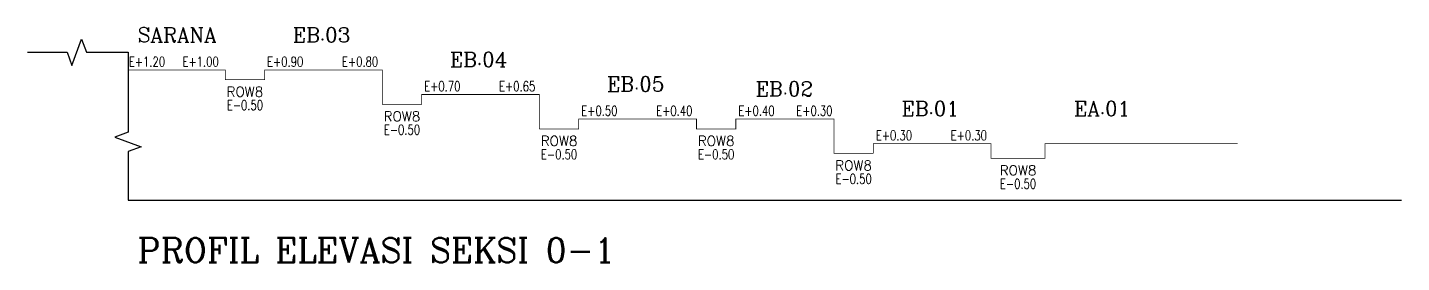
# Model space of a CAD drawing. Header units: metres. Extents: x -1507 to 1965, y -840 to 1491.
# Drawn here: x 1684.8 to 1964.7, y 804.4 to 852.2 of the extents above; entities that cross this region are included whole.
import ezdxf
from ezdxf.enums import TextEntityAlignment as Align

# ---------------------------------------------------------------- set-up
doc = ezdxf.new("R2010")
doc.units = ezdxf.units.M
doc.header["$LTSCALE"] = 10
doc.layers.add('InnerSoft-TransitionClothoid', color=7, linetype='Continuous')
doc.layers.add('TEXT-NO BLOK-KAVLING', color=130, linetype='Continuous')
doc.styles.add('Romanc', font='romanc.shx', dxfattribs={"bigfont": 'bigfont.shx'})
doc.styles.get("Standard").update_dxf_attribs({"font": 'romans.shx', "width": 0.75})

msp = doc.modelspace()

# ---------------------------------------------------------------- linework, layer by layer
at = {"layer": 'InnerSoft-TransitionClothoid', "color": 5, "linetype": 'Continuous'}
for points in [[(1684.78, 847.157), (1692.857, 847.157), (1693.836, 844.468), (1695.794, 849.847), (1696.773, 847.157), (1705.278, 847.157)], [(1705.278, 847.157), (1705.278, 830.862), (1702.588, 829.883), (1707.967, 827.926), (1705.278, 826.947), (1705.278, 817.058)]]:
    msp.add_lwpolyline(points, dxfattribs=at)
at = {"layer": 'InnerSoft-TransitionClothoid', "color": 5}
for points in [[(1705.278, 843.553, 0.15, 0.15, 0), (1725.073, 843.553, 0.15, 0.15, 0), (1725.073, 841.553, 0.15, 0.15, 0), (1733.073, 841.553, 0.15, 0.15, 0), (1733.073, 843.553, 0.15, 0.15, 0), (1757.073, 843.553, 0.15, 0.15, 0), (1757.073, 836.553, 0.15, 0.15, 0), (1765.073, 836.553, 0.15, 0.15, 0), (1765.073, 838.553, 0.15, 0.15, 0), (1789.073, 838.553, 0.15, 0.15, 0), (1789.073, 831.553, 0, 0, 0)], [(1857.073, 826.553, 0.15, 0.15, 0), (1849.073, 826.553, 0.15, 0.15, 0), (1849.073, 833.553, 0.15, 0.15, 0), (1829.073, 833.553, 0.15, 0.15, 0), (1829.073, 831.553, 0.15, 0.15, 0), (1821.073, 831.553, 0.15, 0.15, 0), (1821.073, 833.553, 0.15, 0.15, 0), (1797.073, 833.553, 0.15, 0.15, 0), (1797.073, 831.553, 0.15, 0.15, 0), (1789.073, 831.553, 0, 0, 0)], [(1857.073, 826.553, 0.15, 0.15, 0), (1857.073, 828.553, 0.15, 0.15, 0), (1881.073, 828.553, 0.15, 0.15, 0), (1881.073, 825.553, 0.15, 0.15, 0), (1892.073, 825.553, 0.15, 0.15, 0), (1892.073, 828.553, 0.15, 0.15, 0), (1931.306, 828.553, 0, 0, 0)]]:
    msp.add_lwpolyline(points, format="xyseb", dxfattribs=at)
msp.add_lwpolyline([(1705.278, 817.058), (1964.686, 817.058)], dxfattribs=at)

# ---------------------------------------------------------------- texts
at = {"layer": 'InnerSoft-TransitionClothoid', "color": 5, "width": 0.75}
for s, p in [('E+1.20', (1705.42, 844.233)), ('E+1.00', (1716.362, 844.233)), ('E+0.90', (1733.585, 844.233)), ('E+0.80', (1748.837, 844.233)), ('E+0.70', (1765.585, 839.233)), ('E+0.65', (1780.837, 839.233)), ('E+0.50', (1797.585, 834.233)), ('E+0.40', (1812.837, 834.233)), ('E+0.40', (1829.585, 834.233)), ('E+0.30', (1841.386, 834.233)), ('E+0.30', (1857.585, 829.233)), ('E+0.30', (1872.837, 829.233))]:
    msp.add_text(s, height=2, dxfattribs=at).set_placement(p)
for p in [(1729.073, 836.373), (1761.073, 831.373), (1793.073, 826.373), (1825.073, 826.373), (1853.073, 821.373), (1886.573, 820.373)]:
    msp.add_text('E-0.50', height=2, dxfattribs=at).set_placement(p, align=Align.MIDDLE_CENTER)
at = {"layer": 'TEXT-NO BLOK-KAVLING', "color": 2, "ltscale": 0.5, "style": 'Romanc'}
for s, height, p in [('SARANA', 3, (1715.274, 850.69)), ('EB.03', 3, (1744.685, 850.69)), ('EB.04', 3, (1776.685, 845.69)), ('ROW8', 2, (1729.073, 839.108)), ('EB.05', 3, (1808.685, 840.69)), ('EB.02', 3, (1838.967, 839.698)), ('EB.01', 3, (1868.685, 835.69)), ('EA.01', 3, (1903.685, 835.69)), ('ROW8', 2, (1761.073, 834.108)), ('ROW8', 2, (1793.073, 829.108)), ('ROW8', 2, (1825.073, 829.108)), ('ROW8', 2, (1853.073, 824.108)), ('ROW8', 2, (1886.573, 823.108)), ('PROFIL ELEVASI SEKSI 0-1', 5, (1755.837, 806.857))]:
    msp.add_text(s, height=height, dxfattribs=at).set_placement(p, align=Align.MIDDLE_CENTER)

doc.saveas('drawing.dxf')
